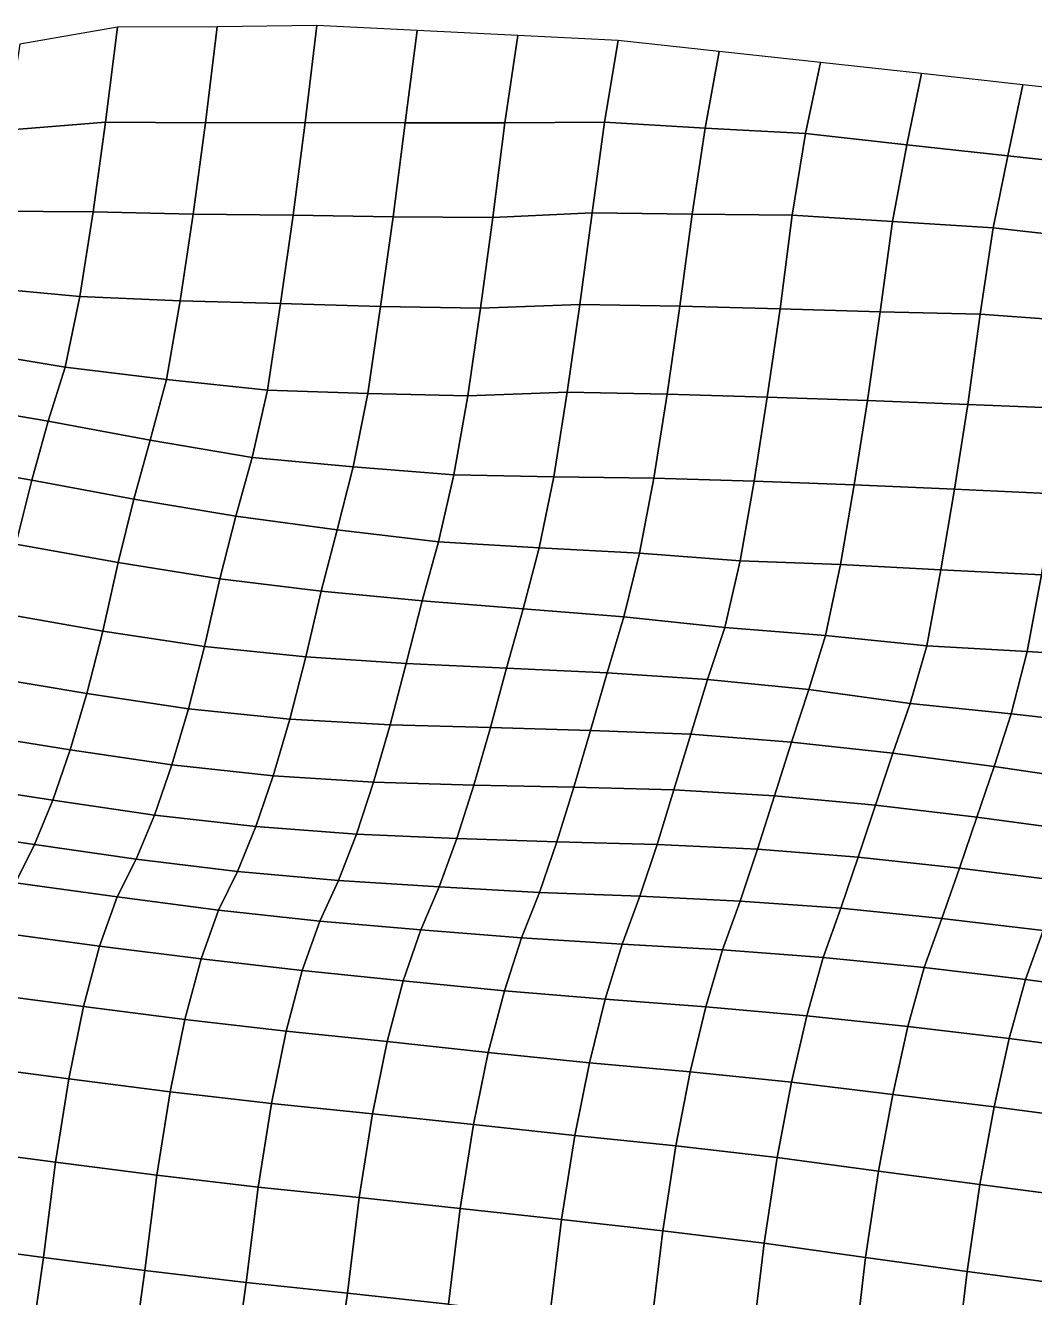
# Model space of a CAD drawing. Header units: metres. Extents: x -7.7 to 4.4, y -0.6 to 4.9.
# Drawn here: x -3.106 to -1.636, y 2.553 to 4.405 of the extents above; entities that cross this region are included whole.
import ezdxf

# ---------------------------------------------------------------- set-up
doc = ezdxf.new("R2010")
doc.units = ezdxf.units.M

msp = doc.modelspace()

# ---------------------------------------------------------------- linework, layer by layer
at = {"layer": 'C1'}
for points in [[(-3.11364, 4.37801, -10.25813), (-3.13257, 4.25286, -10.1735), (-2.98871, 4.26481, -10.13289), (-2.97138, 4.4027, -10.20608)], [(-2.97138, 4.4027, -10.20608), (-2.98871, 4.26481, -10.13289), (-2.84323, 4.2638, -10.10391), (-2.82613, 4.40356, -10.17543)], [(-2.82613, 4.40356, -10.17543), (-2.84323, 4.2638, -10.10391), (-2.69792, 4.26411, -10.07375), (-2.68101, 4.40541, -10.14389)], [(-2.68101, 4.40541, -10.14389), (-2.69792, 4.26411, -10.07375), (-2.55249, 4.26354, -10.04437), (-2.53472, 4.39791, -10.12073)], [(-2.53472, 4.39791, -10.12073), (-2.55249, 4.26354, -10.04437), (-2.40715, 4.26363, -10.01441), (-2.38845, 4.39064, -10.09737)], [(-2.38845, 4.39064, -10.09737), (-2.40715, 4.26363, -10.01441), (-2.26189, 4.26437, -9.98385), (-2.24223, 4.3837, -10.07372)], [(-2.24223, 4.3837, -10.07372), (-2.26189, 4.26437, -9.98385), (-2.11549, 4.256, -9.96148), (-2.09485, 4.36753, -10.05834)], [(-2.09485, 4.36753, -10.05834), (-2.11549, 4.256, -9.96148), (-1.96912, 4.24785, -9.93891), (-1.94748, 4.35136, -10.04297)], [(-1.94748, 4.35136, -10.04297), (-1.96912, 4.24785, -9.93891), (-1.82174, 4.23168, -9.92354), (-1.80012, 4.33529, -10.0275)], [(-1.80012, 4.33529, -10.0275), (-1.82174, 4.23168, -9.92354), (-1.67436, 4.21551, -9.90817), (-1.65274, 4.31912, -10.01213)], [(-1.65274, 4.31912, -10.01213), (-1.67436, 4.21551, -9.90817), (-1.52699, 4.19934, -9.8928), (-1.50536, 4.30295, -9.99676)], [(-3.13257, 4.25286, -10.1735), (-3.15239, 4.13485, -10.08245), (-3.00694, 4.13406, -10.05328), (-2.98871, 4.26481, -10.13289)], [(-2.98871, 4.26481, -10.13289), (-3.00694, 4.13406, -10.05328), (-2.86116, 4.13064, -10.02647), (-2.84323, 4.2638, -10.10391)], [(-2.84323, 4.2638, -10.10391), (-2.86116, 4.13064, -10.02647), (-2.7156, 4.12897, -9.99808), (-2.69792, 4.26411, -10.07375)], [(-2.69792, 4.26411, -10.07375), (-2.7156, 4.12897, -9.99808), (-2.56998, 4.12686, -9.97009), (-2.55249, 4.26354, -10.04437)], [(-2.55249, 4.26354, -10.04437), (-2.56998, 4.12686, -9.97009), (-2.42448, 4.12574, -9.94121), (-2.40715, 4.26363, -10.01441)], [(-2.40715, 4.26363, -10.01441), (-2.42448, 4.12574, -9.94121), (-2.27999, 4.13264, -9.90513), (-2.26189, 4.26437, -9.98385)], [(-2.26189, 4.26437, -9.98385), (-2.27999, 4.13264, -9.90513), (-2.1344, 4.13075, -9.87695), (-2.11549, 4.256, -9.96148)], [(-2.11549, 4.256, -9.96148), (-2.1344, 4.13075, -9.87695), (-1.98886, 4.12919, -9.84846), (-1.96912, 4.24785, -9.93891)], [(-1.96912, 4.24785, -9.93891), (-1.98886, 4.12919, -9.84846), (-1.84233, 4.11983, -9.82698), (-1.82174, 4.23168, -9.92354)], [(-1.82174, 4.23168, -9.92354), (-1.84233, 4.11983, -9.82698), (-1.69582, 4.11058, -9.80539), (-1.67436, 4.21551, -9.90817)], [(-1.67436, 4.21551, -9.90817), (-1.69582, 4.11058, -9.80539), (-1.54845, 4.09441, -9.79002), (-1.52699, 4.19934, -9.8928)], [(-3.15239, 4.13485, -10.08245), (-3.17316, 4.02443, -9.98461), (-3.0261, 4.01078, -9.96697), (-3.00694, 4.13406, -10.05328)], [(-3.00694, 4.13406, -10.05328), (-3.0261, 4.01078, -9.96697), (-2.87998, 4.00461, -9.94262), (-2.86116, 4.13064, -10.02647)], [(-2.86116, 4.13064, -10.02647), (-2.87998, 4.00461, -9.94262), (-2.73411, 4.00052, -9.91641), (-2.7156, 4.12897, -9.99808)], [(-2.42448, 4.12574, -9.94121), (-2.44255, 3.99367, -9.86279), (-2.29789, 3.99925, -9.82789), (-2.27999, 4.13264, -9.90513)], [(-2.27999, 4.13264, -9.90513), (-2.29789, 3.99925, -9.82789), (-2.15219, 3.99648, -9.80049), (-2.1344, 4.13075, -9.87695)], [(-2.1344, 4.13075, -9.87695), (-2.15219, 3.99648, -9.80049), (-2.00636, 3.99261, -9.77408), (-1.98886, 4.12919, -9.84846)], [(-2.7156, 4.12897, -9.99808), (-2.73411, 4.00052, -9.91641), (-2.58825, 3.99644, -9.89019), (-2.56998, 4.12686, -9.97009)], [(-2.56998, 4.12686, -9.97009), (-2.58825, 3.99644, -9.89019), (-2.44255, 3.99367, -9.86279), (-2.42448, 4.12574, -9.94121)], [(-1.98886, 4.12919, -9.84846), (-2.00636, 3.99261, -9.77408), (-1.86051, 3.98864, -9.74776), (-1.84233, 4.11983, -9.82698)], [(-1.84233, 4.11983, -9.82698), (-1.86051, 3.98864, -9.74776), (-1.7147, 3.98499, -9.72115), (-1.69582, 4.11058, -9.80539)], [(-1.69582, 4.11058, -9.80539), (-1.7147, 3.98499, -9.72115), (-1.56803, 3.97453, -9.70065), (-1.54845, 4.09441, -9.79002)], [(-3.17316, 4.02443, -9.98461), (-3.19626, 3.93257, -9.87009), (-3.04781, 3.90783, -9.86241), (-3.0261, 4.01078, -9.96697)], [(-3.0261, 4.01078, -9.96697), (-3.04781, 3.90783, -9.86241), (-2.90021, 3.8899, -9.84862), (-2.87998, 4.00461, -9.94262)], [(-2.87998, 4.00461, -9.94262), (-2.90021, 3.8899, -9.84862), (-2.75292, 3.87439, -9.83266), (-2.73411, 4.00052, -9.91641)], [(-2.73411, 4.00052, -9.91641), (-2.75292, 3.87439, -9.83266), (-2.60693, 3.86931, -9.80733), (-2.58825, 3.99644, -9.89019)], [(-2.58825, 3.99644, -9.89019), (-2.60693, 3.86931, -9.80733), (-2.46116, 3.866, -9.78042), (-2.44255, 3.99367, -9.86279)], [(-2.44255, 3.99367, -9.86279), (-2.46116, 3.866, -9.78042), (-2.31649, 3.87147, -9.74562), (-2.29789, 3.99925, -9.82789)], [(-2.29789, 3.99925, -9.82789), (-2.31649, 3.87147, -9.74562), (-2.17079, 3.8687, -9.71822), (-2.15219, 3.99648, -9.80049)], [(-2.15219, 3.99648, -9.80049), (-2.17079, 3.8687, -9.71822), (-2.02487, 3.86417, -9.6924), (-2.00636, 3.99261, -9.77408)], [(-2.00636, 3.99261, -9.77408), (-2.02487, 3.86417, -9.6924), (-1.87893, 3.85943, -9.66678), (-1.86051, 3.98864, -9.74776)], [(-1.86051, 3.98864, -9.74776), (-1.87893, 3.85943, -9.66678), (-1.73286, 3.85369, -9.64204), (-1.7147, 3.98499, -9.72115)], [(-1.7147, 3.98499, -9.72115), (-1.73286, 3.85369, -9.64204), (-1.58676, 3.84774, -9.6175), (-1.56803, 3.97453, -9.70065)], [(-3.19626, 3.93257, -9.87009), (-3.22105, 3.85433, -9.74336), (-3.07255, 3.82915, -9.73607), (-3.04781, 3.90783, -9.86241)], [(-3.04781, 3.90783, -9.86241), (-3.07255, 3.82915, -9.73607), (-2.92373, 3.80145, -9.73105), (-2.90021, 3.8899, -9.84862)], [(-2.90021, 3.8899, -9.84862), (-2.92373, 3.80145, -9.73105), (-2.77526, 3.77649, -9.72357), (-2.75292, 3.87439, -9.83266)], [(-2.75292, 3.87439, -9.83266), (-2.77526, 3.77649, -9.72357), (-2.6282, 3.76284, -9.70593), (-2.60693, 3.86931, -9.80733)], [(-2.46116, 3.866, -9.78042), (-2.4814, 3.75129, -9.68642), (-2.33566, 3.74819, -9.65931), (-2.31649, 3.87147, -9.74562)], [(-2.31649, 3.87147, -9.74562), (-2.33566, 3.74819, -9.65931), (-2.19007, 3.7463, -9.63112), (-2.17079, 3.8687, -9.71822)], [(-3.22105, 3.85433, -9.74336), (-3.24494, 3.76884, -9.62312), (-3.0964, 3.74334, -9.61613), (-3.07255, 3.82915, -9.73607)], [(-2.60693, 3.86931, -9.80733), (-2.6282, 3.76284, -9.70593), (-2.4814, 3.75129, -9.68642), (-2.46116, 3.866, -9.78042)], [(-2.17079, 3.8687, -9.71822), (-2.19007, 3.7463, -9.63112), (-2.04419, 3.7421, -9.605), (-2.02487, 3.86417, -9.6924)], [(-2.02487, 3.86417, -9.6924), (-2.04419, 3.7421, -9.605), (-1.89816, 3.7367, -9.57997), (-1.87893, 3.85943, -9.66678)], [(-1.87893, 3.85943, -9.66678), (-1.89816, 3.7367, -9.57997), (-1.75199, 3.73019, -9.55592), (-1.73286, 3.85369, -9.64204)], [(-1.73286, 3.85369, -9.64204), (-1.75199, 3.73019, -9.55592), (-1.60581, 3.72358, -9.53197), (-1.58676, 3.84774, -9.6175)], [(-3.07255, 3.82915, -9.73607), (-3.0964, 3.74334, -9.61613), (-2.94759, 3.71574, -9.61102), (-2.92373, 3.80145, -9.73105)], [(-2.92373, 3.80145, -9.73105), (-2.94759, 3.71574, -9.61102), (-2.79915, 3.691, -9.60334), (-2.77526, 3.77649, -9.72357)], [(-3.24494, 3.76884, -9.62312), (-3.2679, 3.67589, -9.5096), (-3.11934, 3.65027, -9.50271), (-3.0964, 3.74334, -9.61613)], [(-2.77526, 3.77649, -9.72357), (-2.79915, 3.691, -9.60334), (-2.65129, 3.67098, -9.59142), (-2.6282, 3.76284, -9.70593)], [(-2.6282, 3.76284, -9.70593), (-2.65129, 3.67098, -9.59142), (-2.50376, 3.6536, -9.57713), (-2.4814, 3.75129, -9.68642)], [(-3.0964, 3.74334, -9.61613), (-3.11934, 3.65027, -9.50271), (-2.97062, 3.62333, -9.497), (-2.94759, 3.71574, -9.61102)], [(-2.4814, 3.75129, -9.68642), (-2.50376, 3.6536, -9.57713), (-2.35732, 3.6449, -9.55505), (-2.33566, 3.74819, -9.65931)], [(-2.33566, 3.74819, -9.65931), (-2.35732, 3.6449, -9.55505), (-2.21098, 3.63697, -9.53229), (-2.19007, 3.7463, -9.63112)], [(-2.19007, 3.7463, -9.63112), (-2.21098, 3.63697, -9.53229), (-2.06425, 3.62596, -9.51228), (-2.04419, 3.7421, -9.605)], [(-2.04419, 3.7421, -9.605), (-2.06425, 3.62596, -9.51228), (-1.91819, 3.62034, -9.48745), (-1.89816, 3.7367, -9.57997)], [(-1.89816, 3.7367, -9.57997), (-1.91819, 3.62034, -9.48745), (-1.7719, 3.61285, -9.46429), (-1.75199, 3.73019, -9.55592)], [(-1.75199, 3.73019, -9.55592), (-1.7719, 3.61285, -9.46429), (-1.62563, 3.60557, -9.44093), (-1.60581, 3.72358, -9.53197)], [(-2.94759, 3.71574, -9.61102), (-2.97062, 3.62333, -9.497), (-2.82228, 3.59947, -9.48853), (-2.79915, 3.691, -9.60334)], [(-2.79915, 3.691, -9.60334), (-2.82228, 3.59947, -9.48853), (-2.67469, 3.58154, -9.47474), (-2.65129, 3.67098, -9.59142)], [(-2.65129, 3.67098, -9.59142), (-2.67469, 3.58154, -9.47474), (-2.5276, 3.56768, -9.45729), (-2.50376, 3.6536, -9.57713)], [(-3.11934, 3.65027, -9.50271), (-3.14132, 3.54951, -9.39618), (-2.99274, 3.52367, -9.38949), (-2.97062, 3.62333, -9.497)], [(-2.50376, 3.6536, -9.57713), (-2.5276, 3.56768, -9.45729), (-2.38076, 3.55579, -9.43808), (-2.35732, 3.6449, -9.55505)], [(-2.35732, 3.6449, -9.55505), (-2.38076, 3.55579, -9.43808), (-2.23396, 3.54423, -9.41857), (-2.21098, 3.63697, -9.53229)], [(-2.21098, 3.63697, -9.53229), (-2.23396, 3.54423, -9.41857), (-2.08669, 3.52894, -9.40241), (-2.06425, 3.62596, -9.51228)], [(-2.97062, 3.62333, -9.497), (-2.99274, 3.52367, -9.38949), (-2.84458, 3.50124, -9.37974), (-2.82228, 3.59947, -9.48853)], [(-2.06425, 3.62596, -9.51228), (-2.08669, 3.52894, -9.40241), (-1.93989, 3.51738, -9.38289), (-1.91819, 3.62034, -9.48745)], [(-1.91819, 3.62034, -9.48745), (-1.93989, 3.51738, -9.38289), (-1.79266, 3.50231, -9.36654), (-1.7719, 3.61285, -9.46429)], [(-1.7719, 3.61285, -9.46429), (-1.79266, 3.50231, -9.36654), (-1.64625, 3.49394, -9.34416), (-1.62563, 3.60557, -9.44093)], [(-2.82228, 3.59947, -9.48853), (-2.84458, 3.50124, -9.37974), (-2.69734, 3.48617, -9.36338), (-2.67469, 3.58154, -9.47474)], [(-1.62563, 3.60557, -9.44093), (-1.64625, 3.49394, -9.34416), (-1.49976, 3.4848, -9.32248), (-1.47925, 3.59731, -9.41846)], [(-2.67469, 3.58154, -9.47474), (-2.69734, 3.48617, -9.36338), (-2.55075, 3.47626, -9.34239), (-2.5276, 3.56768, -9.45729)], [(-2.5276, 3.56768, -9.45729), (-2.55075, 3.47626, -9.34239), (-2.40458, 3.46975, -9.31834), (-2.38076, 3.55579, -9.43808)], [(-3.14132, 3.54951, -9.39618), (-3.1644, 3.45754, -9.28177), (-3.01595, 3.4328, -9.27409), (-2.99274, 3.52367, -9.38949)], [(-2.38076, 3.55579, -9.43808), (-2.40458, 3.46975, -9.31834), (-2.25836, 3.46281, -9.29469), (-2.23396, 3.54423, -9.41857)], [(-2.23396, 3.54423, -9.41857), (-2.25836, 3.46281, -9.29469), (-2.11182, 3.45334, -9.2733), (-2.08669, 3.52894, -9.40241)], [(-2.99274, 3.52367, -9.38949), (-3.01595, 3.4328, -9.27409), (-2.86782, 3.41059, -9.26414), (-2.84458, 3.50124, -9.37974)], [(-2.08669, 3.52894, -9.40241), (-2.11182, 3.45334, -9.2733), (-1.96459, 3.43838, -9.25685), (-1.93989, 3.51738, -9.38289)], [(-2.84458, 3.50124, -9.37974), (-2.86782, 3.41059, -9.26414), (-2.72058, 3.39551, -9.24778), (-2.69734, 3.48617, -9.36338)], [(-1.93989, 3.51738, -9.38289), (-1.96459, 3.43838, -9.25685), (-1.81672, 3.41825, -9.24502), (-1.79266, 3.50231, -9.36654)], [(-1.79266, 3.50231, -9.36654), (-1.81672, 3.41825, -9.24502), (-1.66946, 3.40296, -9.22886), (-1.64625, 3.49394, -9.34416)], [(-2.69734, 3.48617, -9.36338), (-2.72058, 3.39551, -9.24778), (-2.57417, 3.38703, -9.22551), (-2.55075, 3.47626, -9.34239)], [(-1.64625, 3.49394, -9.34416), (-1.66946, 3.40296, -9.22886), (-1.52208, 3.38679, -9.21349), (-1.49976, 3.4848, -9.32248)], [(-2.55075, 3.47626, -9.34239), (-2.57417, 3.38703, -9.22551), (-2.42832, 3.38306, -9.19919), (-2.40458, 3.46975, -9.31834)], [(-2.40458, 3.46975, -9.31834), (-2.42832, 3.38306, -9.19919), (-2.28247, 3.37908, -9.17288), (-2.25836, 3.46281, -9.29469)], [(-3.1644, 3.45754, -9.28177), (-3.18859, 3.37447, -9.15937), (-3.04027, 3.35072, -9.1508), (-3.01595, 3.4328, -9.27409)], [(-2.25836, 3.46281, -9.29469), (-2.28247, 3.37908, -9.17288), (-2.1364, 3.37335, -9.14814), (-2.11182, 3.45334, -9.2733)], [(-2.11182, 3.45334, -9.2733), (-2.1364, 3.37335, -9.14814), (-1.98961, 3.3619, -9.12853), (-1.96459, 3.43838, -9.25685)], [(-3.01595, 3.4328, -9.27409), (-3.04027, 3.35072, -9.1508), (-2.89217, 3.32872, -9.14066), (-2.86782, 3.41059, -9.26414)], [(-1.96459, 3.43838, -9.25685), (-1.98961, 3.3619, -9.12853), (-1.84224, 3.34573, -9.11316), (-1.81672, 3.41825, -9.24502)], [(-2.86782, 3.41059, -9.26414), (-2.89217, 3.32872, -9.14066), (-2.74484, 3.31299, -9.12489), (-2.72058, 3.39551, -9.24778)], [(-1.81672, 3.41825, -9.24502), (-1.84224, 3.34573, -9.11316), (-1.69445, 3.32626, -9.10075), (-1.66946, 3.40296, -9.22886)], [(-2.72058, 3.39551, -9.24778), (-2.74484, 3.31299, -9.12489), (-2.59832, 3.30363, -9.10341), (-2.57417, 3.38703, -9.22551)], [(-1.66946, 3.40296, -9.22886), (-1.69445, 3.32626, -9.10075), (-1.54637, 3.30449, -9.0904), (-1.52208, 3.38679, -9.21349)], [(-3.18859, 3.37447, -9.15937), (-3.21389, 3.30019, -9.02908), (-3.06569, 3.27742, -9.01963), (-3.04027, 3.35072, -9.1508)], [(-2.57417, 3.38703, -9.22551), (-2.59832, 3.30363, -9.10341), (-2.45244, 3.29944, -9.07729), (-2.42832, 3.38306, -9.19919)], [(-2.42832, 3.38306, -9.19919), (-2.45244, 3.29944, -9.07729), (-2.30669, 3.29623, -9.05028), (-2.28247, 3.37908, -9.17288)], [(-2.28247, 3.37908, -9.17288), (-2.30669, 3.29623, -9.05028), (-2.16088, 3.29258, -9.02367), (-2.1364, 3.37335, -9.14814)], [(-2.1364, 3.37335, -9.14814), (-2.16088, 3.29258, -9.02367), (-2.01445, 3.28399, -9.0015), (-1.98961, 3.3619, -9.12853)], [(-1.98961, 3.3619, -9.12853), (-2.01445, 3.28399, -9.0015), (-1.86739, 3.27035, -8.98386), (-1.84224, 3.34573, -9.11316)], [(-3.04027, 3.35072, -9.1508), (-3.06569, 3.27742, -9.01963), (-2.91762, 3.25576, -9.00919), (-2.89217, 3.32872, -9.14066)], [(-1.84224, 3.34573, -9.11316), (-1.86739, 3.27035, -8.98386), (-1.71983, 3.25275, -8.96977), (-1.69445, 3.32626, -9.10075)], [(-2.89217, 3.32872, -9.14066), (-2.91762, 3.25576, -9.00919), (-2.77016, 3.23893, -8.99441), (-2.74484, 3.31299, -9.12489)], [(-1.69445, 3.32626, -9.10075), (-1.71983, 3.25275, -8.96977), (-1.57198, 3.23273, -8.95785), (-1.54637, 3.30449, -9.0904)], [(-3.21389, 3.30019, -9.02908), (-3.24028, 3.23469, -8.89091), (-3.0922, 3.21292, -8.88056), (-3.06569, 3.27742, -9.01963)], [(-2.74484, 3.31299, -9.12489), (-2.77016, 3.23893, -8.99441), (-2.62343, 3.22792, -8.9744), (-2.59832, 3.30363, -9.10341)], [(-2.59832, 3.30363, -9.10341), (-2.62343, 3.22792, -8.9744), (-2.47731, 3.22175, -8.95006), (-2.45244, 3.29944, -9.07729)], [(-2.45244, 3.29944, -9.07729), (-2.47731, 3.22175, -8.95006), (-2.33131, 3.21656, -8.92483), (-2.30669, 3.29623, -9.05028)], [(-2.30669, 3.29623, -9.05028), (-2.33131, 3.21656, -8.92483), (-2.18551, 3.21303, -8.89812), (-2.16088, 3.29258, -9.02367)], [(-2.16088, 3.29258, -9.02367), (-2.18551, 3.21303, -8.89812), (-2.0393, 3.20619, -8.87436), (-2.01445, 3.28399, -9.0015)], [(-2.01445, 3.28399, -9.0015), (-2.0393, 3.20619, -8.87436), (-1.89249, 3.19453, -8.85495), (-1.86739, 3.27035, -8.98386)], [(-3.06569, 3.27742, -9.01963), (-3.0922, 3.21292, -8.88056), (-2.94419, 3.1917, -8.86973), (-2.91762, 3.25576, -9.00919)], [(-1.86739, 3.27035, -8.98386), (-1.89249, 3.19453, -8.85495), (-1.74513, 3.17847, -8.83948), (-1.71983, 3.25275, -8.96977)], [(-2.91762, 3.25576, -9.00919), (-2.94419, 3.1917, -8.86973), (-2.79658, 3.17366, -8.85603), (-2.77016, 3.23893, -8.99441)], [(-1.71983, 3.25275, -8.96977), (-1.74513, 3.17847, -8.83948), (-1.59746, 3.15999, -8.82618), (-1.57198, 3.23273, -8.95785)], [(-3.24028, 3.23469, -8.89091), (-3.26779, 3.17821, -8.74465), (-3.11981, 3.1572, -8.73361), (-3.0922, 3.21292, -8.88056)], [(-2.77016, 3.23893, -8.99441), (-2.79658, 3.17366, -8.85603), (-2.64956, 3.16034, -8.8381), (-2.62343, 3.22792, -8.9744)], [(-2.62343, 3.22792, -8.9744), (-2.64956, 3.16034, -8.8381), (-2.50307, 3.1512, -8.81642), (-2.47731, 3.22175, -8.95006)], [(-3.0922, 3.21292, -8.88056), (-3.11981, 3.1572, -8.73361), (-2.97187, 3.13653, -8.72228), (-2.94419, 3.1917, -8.86973)], [(-2.47731, 3.22175, -8.95006), (-2.50307, 3.1512, -8.81642), (-2.35671, 3.14316, -8.79375), (-2.33131, 3.21656, -8.92483)], [(-2.33131, 3.21656, -8.92483), (-2.35671, 3.14316, -8.79375), (-2.21064, 3.13743, -8.76901), (-2.18551, 3.21303, -8.89812)], [(-2.18551, 3.21303, -8.89812), (-2.21064, 3.13743, -8.76901), (-2.06443, 3.13059, -8.74526), (-2.0393, 3.20619, -8.87436)], [(-2.0393, 3.20619, -8.87436), (-2.06443, 3.13059, -8.74526), (-1.91775, 3.12002, -8.72486), (-1.89249, 3.19453, -8.85495)], [(-2.94419, 3.1917, -8.86973), (-2.97187, 3.13653, -8.72228), (-2.82411, 3.11728, -8.70967), (-2.79658, 3.17366, -8.85603)], [(-1.89249, 3.19453, -8.85495), (-1.91775, 3.12002, -8.72486), (-1.77054, 3.10517, -8.7083), (-1.74513, 3.17847, -8.83948)], [(-2.79658, 3.17366, -8.85603), (-2.82411, 3.11728, -8.70967), (-2.67678, 3.10144, -8.69401), (-2.64956, 3.16034, -8.8381)], [(-1.74513, 3.17847, -8.83948), (-1.77054, 3.10517, -8.7083), (-1.62299, 3.08757, -8.69421), (-1.59746, 3.15999, -8.82618)], [(-3.11981, 3.1572, -8.73361), (-3.14537, 3.08501, -8.60145), (-2.99752, 3.0651, -8.58943), (-2.97187, 3.13653, -8.72228)], [(-2.64956, 3.16034, -8.8381), (-2.67678, 3.10144, -8.69401), (-2.5298, 3.08846, -8.67578), (-2.50307, 3.1512, -8.81642)], [(-2.50307, 3.1512, -8.81642), (-2.5298, 3.08846, -8.67578), (-2.383, 3.0769, -8.65626), (-2.35671, 3.14316, -8.79375)], [(-2.97187, 3.13653, -8.72228), (-2.99752, 3.0651, -8.58943), (-2.8498, 3.04619, -8.57653), (-2.82411, 3.11728, -8.70967)], [(-2.35671, 3.14316, -8.79375), (-2.383, 3.0769, -8.65626), (-2.23652, 3.06787, -8.63448), (-2.21064, 3.13743, -8.76901)], [(-2.21064, 3.13743, -8.76901), (-2.23652, 3.06787, -8.63448), (-2.0901, 3.05939, -8.61221), (-2.06443, 3.13059, -8.74526)], [(-2.06443, 3.13059, -8.74526), (-2.0901, 3.05939, -8.61221), (-1.94335, 3.04816, -8.5924), (-1.91775, 3.12002, -8.72486)], [(-2.82411, 3.11728, -8.70967), (-2.8498, 3.04619, -8.57653), (-2.70236, 3.02947, -8.56165), (-2.67678, 3.10144, -8.69401)], [(-1.91775, 3.12002, -8.72486), (-1.94335, 3.04816, -8.5924), (-1.79619, 3.03375, -8.57545), (-1.77054, 3.10517, -8.7083)], [(-2.67678, 3.10144, -8.69401), (-2.70236, 3.02947, -8.56165), (-2.55512, 3.01439, -8.54529), (-2.5298, 3.08846, -8.67578)], [(-1.77054, 3.10517, -8.7083), (-1.79619, 3.03375, -8.57545), (-1.64866, 3.01637, -8.56117), (-1.62299, 3.08757, -8.69421)], [(-3.14537, 3.08501, -8.60145), (-3.16886, 2.99634, -8.48408), (-3.02107, 2.97687, -8.47167), (-2.99752, 3.0651, -8.58943)], [(-2.5298, 3.08846, -8.67578), (-2.55512, 3.01439, -8.54529), (-2.40794, 2.99976, -8.52854), (-2.383, 3.0769, -8.65626)], [(-2.383, 3.0769, -8.65626), (-2.40794, 2.99976, -8.52854), (-2.26108, 2.98776, -8.50942), (-2.23652, 3.06787, -8.63448)], [(-1.62299, 3.08757, -8.69421), (-1.64866, 3.01637, -8.56117), (-1.50082, 2.99646, -8.54915), (-1.47512, 3.06745, -8.68239)], [(-2.99752, 3.0651, -8.58943), (-3.02107, 2.97687, -8.47167), (-2.87335, 2.95795, -8.45876), (-2.8498, 3.04619, -8.57653)], [(-2.23652, 3.06787, -8.63448), (-2.26108, 2.98776, -8.50942), (-2.11432, 2.97654, -8.48961), (-2.0901, 3.05939, -8.61221)], [(-2.0901, 3.05939, -8.61221), (-2.11432, 2.97654, -8.48961), (-1.96732, 2.96333, -8.47158), (-1.94335, 3.04816, -8.5924)], [(-2.8498, 3.04619, -8.57653), (-2.87335, 2.95795, -8.45876), (-2.7259, 2.94123, -8.44388), (-2.70236, 3.02947, -8.56165)], [(-1.94335, 3.04816, -8.5924), (-1.96732, 2.96333, -8.47158), (-1.82004, 2.94793, -8.45552), (-1.79619, 3.03375, -8.57545)], [(-2.70236, 3.02947, -8.56165), (-2.7259, 2.94123, -8.44388), (-2.57862, 2.92583, -8.42782), (-2.55512, 3.01439, -8.54529)], [(-1.79619, 3.03375, -8.57545), (-1.82004, 2.94793, -8.45552), (-1.67251, 2.93055, -8.44123), (-1.64866, 3.01637, -8.56117)], [(-2.55512, 3.01439, -8.54529), (-2.57862, 2.92583, -8.42782), (-2.43128, 2.90988, -8.41225), (-2.40794, 2.99976, -8.52854)], [(-1.64866, 3.01637, -8.56117), (-1.67251, 2.93055, -8.44123), (-1.52474, 2.91119, -8.42872), (-1.50082, 2.99646, -8.54915)], [(-3.16886, 2.99634, -8.48408), (-3.1903, 2.89129, -8.3814), (-3.04253, 2.87194, -8.36889), (-3.02107, 2.97687, -8.47167)], [(-2.40794, 2.99976, -8.52854), (-2.43128, 2.90988, -8.41225), (-2.28409, 2.89524, -8.3955), (-2.26108, 2.98776, -8.50942)], [(-2.26108, 2.98776, -8.50942), (-2.28409, 2.89524, -8.3955), (-2.13709, 2.88204, -8.37747), (-2.11432, 2.97654, -8.48961)], [(-3.02107, 2.97687, -8.47167), (-3.04253, 2.87194, -8.36889), (-2.89481, 2.85302, -8.35598), (-2.87335, 2.95795, -8.45876)], [(-2.11432, 2.97654, -8.48961), (-2.13709, 2.88204, -8.37747), (-1.98981, 2.86664, -8.36141), (-1.96732, 2.96333, -8.47158)], [(-2.87335, 2.95795, -8.45876), (-2.89481, 2.85302, -8.35598), (-2.74732, 2.83597, -8.3414), (-2.7259, 2.94123, -8.44388)], [(-1.96732, 2.96333, -8.47158), (-1.98981, 2.86664, -8.36141), (-1.84225, 2.84904, -8.34732), (-1.82004, 2.94793, -8.45552)], [(-1.82004, 2.94793, -8.45552), (-1.84225, 2.84904, -8.34732), (-1.69463, 2.83089, -8.33372), (-1.67251, 2.93055, -8.44123)], [(-2.7259, 2.94123, -8.44388), (-2.74732, 2.83597, -8.3414), (-2.60007, 2.82079, -8.32514), (-2.57862, 2.92583, -8.42782)], [(-1.67251, 2.93055, -8.44123), (-1.69463, 2.83089, -8.33372), (-1.54688, 2.81175, -8.32101), (-1.52474, 2.91119, -8.42872)], [(-2.57862, 2.92583, -8.42782), (-2.60007, 2.82079, -8.32514), (-2.45275, 2.80505, -8.30938), (-2.43128, 2.90988, -8.41225)], [(-2.43128, 2.90988, -8.41225), (-2.45275, 2.80505, -8.30938), (-2.3054, 2.7891, -8.29381), (-2.28409, 2.89524, -8.3955)], [(-3.1903, 2.89129, -8.3814), (-3.20967, 2.76966, -8.29361), (-3.06188, 2.7502, -8.2812), (-3.04253, 2.87194, -8.36889)], [(-2.28409, 2.89524, -8.3955), (-2.3054, 2.7891, -8.29381), (-2.15816, 2.77403, -8.27745), (-2.13709, 2.88204, -8.37747)], [(-3.04253, 2.87194, -8.36889), (-3.06188, 2.7502, -8.2812), (-2.91418, 2.73139, -8.26819), (-2.89481, 2.85302, -8.35598)], [(-2.13709, 2.88204, -8.37747), (-2.15816, 2.77403, -8.27745), (-2.01069, 2.75709, -8.26277), (-1.98981, 2.86664, -8.36141)], [(-2.89481, 2.85302, -8.35598), (-2.91418, 2.73139, -8.26819), (-2.76664, 2.7139, -8.254), (-2.74732, 2.83597, -8.3414)], [(-1.98981, 2.86664, -8.36141), (-2.01069, 2.75709, -8.26277), (-1.86289, 2.73751, -8.25045), (-1.84225, 2.84904, -8.34732)], [(-2.74732, 2.83597, -8.3414), (-2.76664, 2.7139, -8.254), (-2.61938, 2.69872, -8.23774), (-2.60007, 2.82079, -8.32514)], [(-1.84225, 2.84904, -8.34732), (-1.86289, 2.73751, -8.25045), (-1.71507, 2.71783, -8.23824), (-1.69463, 2.83089, -8.33372)], [(-2.60007, 2.82079, -8.32514), (-2.61938, 2.69872, -8.23774), (-2.47208, 2.68309, -8.22188), (-2.45275, 2.80505, -8.30938)], [(-1.69463, 2.83089, -8.33372), (-1.71507, 2.71783, -8.23824), (-1.56732, 2.69869, -8.22553), (-1.54688, 2.81175, -8.32101)], [(-2.45275, 2.80505, -8.30938), (-2.47208, 2.68309, -8.22188), (-2.32469, 2.66681, -8.20661), (-2.3054, 2.7891, -8.29381)], [(-2.3054, 2.7891, -8.29381), (-2.32469, 2.66681, -8.20661), (-2.17728, 2.65042, -8.19143), (-2.15816, 2.77403, -8.27745)], [(-3.20967, 2.76966, -8.29361), (-3.22699, 2.63166, -8.22051), (-3.07915, 2.61176, -8.20849), (-3.06188, 2.7502, -8.2812)], [(-2.15816, 2.77403, -8.27745), (-2.17728, 2.65042, -8.19143), (-2.02966, 2.63227, -8.17784), (-2.01069, 2.75709, -8.26277)], [(-3.06188, 2.7502, -8.2812), (-3.07915, 2.61176, -8.20849), (-2.93142, 2.59273, -8.19568), (-2.91418, 2.73139, -8.26819)], [(-2.01069, 2.75709, -8.26277), (-2.02966, 2.63227, -8.17784), (-1.88173, 2.61171, -8.16641), (-1.86289, 2.73751, -8.25045)], [(-2.91418, 2.73139, -8.26819), (-2.93142, 2.59273, -8.19568), (-2.78385, 2.57502, -8.18169), (-2.76664, 2.7139, -8.254)], [(-1.86289, 2.73751, -8.25045), (-1.88173, 2.61171, -8.16641), (-1.73382, 2.59125, -8.15488), (-1.71507, 2.71783, -8.23824)], [(-2.76664, 2.7139, -8.254), (-2.78385, 2.57502, -8.18169), (-2.63656, 2.55951, -8.16573), (-2.61938, 2.69872, -8.23774)], [(-1.71507, 2.71783, -8.23824), (-1.73382, 2.59125, -8.15488), (-1.58605, 2.5719, -8.14237), (-1.56732, 2.69869, -8.22553)], [(-2.61938, 2.69872, -8.23774), (-2.63656, 2.55951, -8.16573), (-2.48923, 2.54378, -8.14996), (-2.47208, 2.68309, -8.22188)], [(-2.47208, 2.68309, -8.22188), (-2.48923, 2.54378, -8.14996), (-2.34178, 2.52695, -8.13518), (-2.32469, 2.66681, -8.20661)], [(-2.32469, 2.66681, -8.20661), (-2.34178, 2.52695, -8.13518), (-2.19425, 2.50957, -8.1209), (-2.17728, 2.65042, -8.19143)], [(-2.17728, 2.65042, -8.19143), (-2.19425, 2.50957, -8.1209), (-2.04653, 2.49065, -8.10799), (-2.02966, 2.63227, -8.17784)], [(-3.22699, 2.63166, -8.22051), (-3.24542, 2.50245, -8.13952), (-3.09752, 2.4821, -8.1279), (-3.07915, 2.61176, -8.20849)], [(-2.02966, 2.63227, -8.17784), (-2.04653, 2.49065, -8.10799), (-1.89858, 2.46986, -8.09676), (-1.88173, 2.61171, -8.16641)], [(-3.07915, 2.61176, -8.20849), (-3.09752, 2.4821, -8.1279), (-2.94978, 2.46308, -8.11509), (-2.93142, 2.59273, -8.19568)], [(-1.88173, 2.61171, -8.16641), (-1.89858, 2.46986, -8.09676), (-1.75069, 2.44963, -8.08504), (-1.73382, 2.59125, -8.15488)], [(-2.93142, 2.59273, -8.19568), (-2.94978, 2.46308, -8.11509), (-2.80219, 2.44515, -8.1013), (-2.78385, 2.57502, -8.18169)], [(-2.78385, 2.57502, -8.18169), (-2.80219, 2.44515, -8.1013), (-2.65485, 2.42931, -8.08563), (-2.63656, 2.55951, -8.16573)], [(-1.73382, 2.59125, -8.15488), (-1.75069, 2.44963, -8.08504), (-1.60301, 2.43104, -8.07184), (-1.58605, 2.5719, -8.14237)], [(-2.63656, 2.55951, -8.16573), (-2.65485, 2.42931, -8.08563), (-2.50752, 2.41347, -8.06996), (-2.48923, 2.54378, -8.14996)]]:
    msp.add_3dface(points, dxfattribs=at)

doc.saveas('drawing.dxf')
